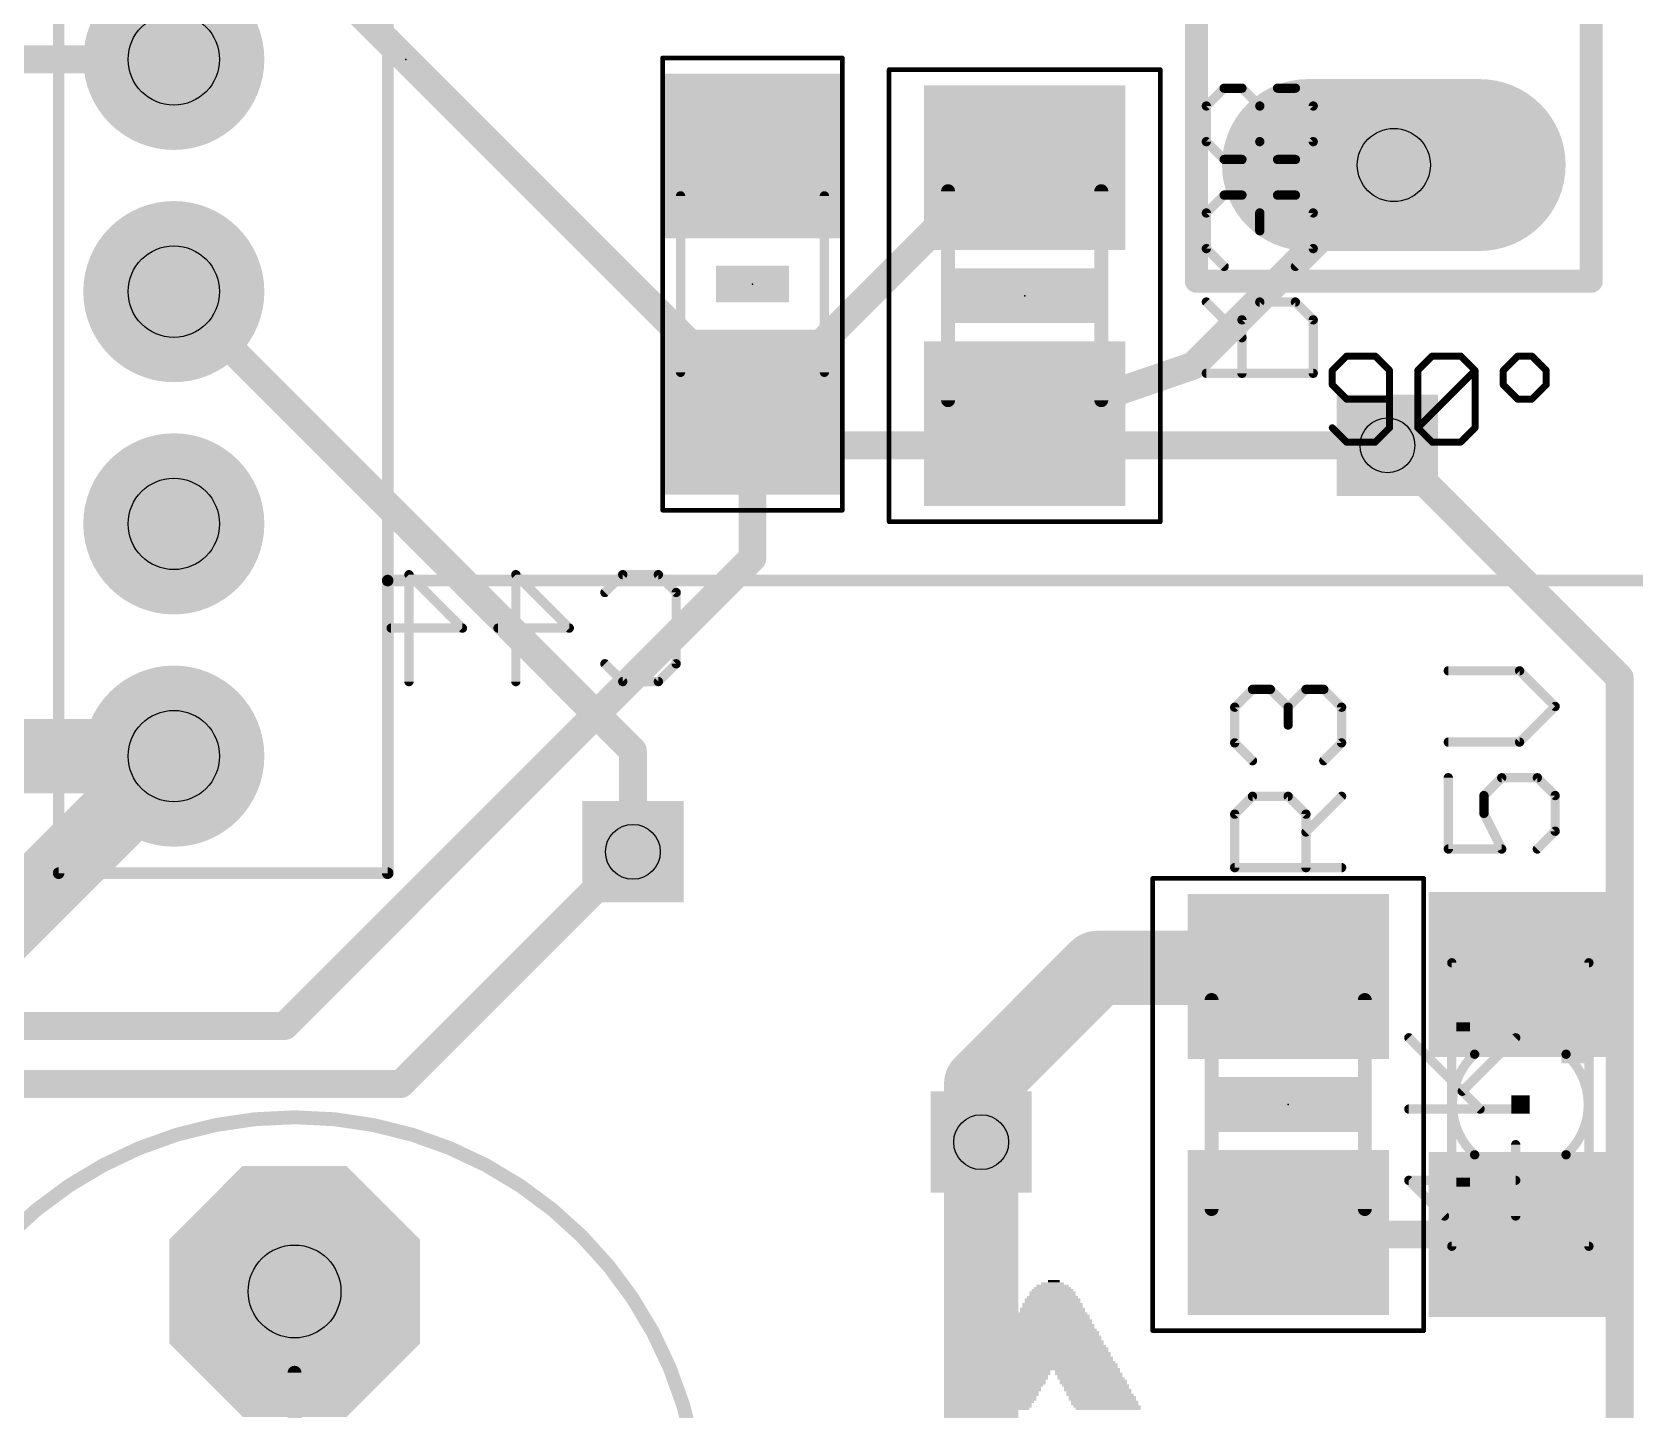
# Model space of a CAD drawing. Extents: x 4 to 288, y -28 to 191.
# Drawn here: x 216.95 to 234.48, y 84.7 to 99.77 of the extents above; entities that cross this region are included whole.
import ezdxf

# ---------------------------------------------------------------- set-up
doc = ezdxf.new("R2010")
doc.units = 0
doc.header["$MEASUREMENT"] = 0
doc.layers.get('0').update_dxf_attribs({"linetype": 'CONTINUOUS'})
for name, color, linetype in [('1', 22, 'CONTINUOUS'), ('16', 175, 'CONTINUOUS'), ('17', 82, 'CONTINUOUS'), ('18', 82, 'CONTINUOUS'), ('20', 7, 'CONTINUOUS'), ('21', 2, 'CONTINUOUS'), ('23', 7, 'CONTINUOUS'), ('24', 7, 'CONTINUOUS'), ('25', 2, 'CONTINUOUS'), ('26', 3, 'CONTINUOUS'), ('27', 253, 'CONTINUOUS'), ('29', 253, 'CONTINUOUS'), ('30', 253, 'CONTINUOUS'), ('31', 253, 'CONTINUOUS'), ('32', 253, 'CONTINUOUS'), ('35', 253, 'CONTINUOUS'), ('36', 253, 'CONTINUOUS'), ('39', 22, 'CONTINUOUS'), ('40', 175, 'CONTINUOUS'), ('44', 253, 'CONTINUOUS'), ('51', 253, 'CONTINUOUS'), ('52', 253, 'CONTINUOUS')]:
    doc.layers.add(name, color=color, linetype=linetype)

# ---------------------------------------------------------------- blocks, each defined once
blk = doc.blocks.new('RECT')
blk.add_solid([(-0.5, -0.5), (0.5, -0.5), (-0.5, 0.5), (0.5, 0.5)])
blk = doc.blocks.new('LONGP100')
at = {"const_width": 1}
blk.add_lwpolyline([(-0.5, 0), (0.5, 0)], dxfattribs=at)
at = {"const_width": 0.5}
for points in [[(-0.5, 0.25, 1), (-0.5, -0.25)], [(0.5, -0.25, 1), (0.5, 0.25)]]:
    blk.add_lwpolyline(points, format="xyb", dxfattribs=at)
blk = doc.blocks.new('OCTAGONP')
at = {"const_width": 0.5}
blk.add_lwpolyline([(-0.25, -0.1036), (-0.25, 0.1036), (-0.1036, 0.25), (0.1036, 0.25), (0.25, 0.1036), (0.25, -0.1036), (0.1036, -0.25), (-0.1036, -0.25), (-0.25, -0.1036), (-0.25, 0.1036)], dxfattribs=at)
blk = doc.blocks.new('ROUNDP')
at = {"const_width": 0.5}
blk.add_lwpolyline([(0, -0.25, 1), (0, 0.25, 1), (0, -0.25)], format="xyb", dxfattribs=at)
blk = doc.blocks.new('SQUAREV')
blk.add_solid([(-0.5, -0.5), (0.5, -0.5), (-0.5, 0.5), (0.5, 0.5)])

msp = doc.modelspace()

# ---------------------------------------------------------------- linework, layer by layer
at = {"layer": '1'}
for points, const_width in [([(225.2586, 95.25), (218.4972, 102.0115)], 0.3048), ([(218.4972, 99.4715), (200.2485, 99.4715)], 0.3048), ([(223.52, 91.9086), (218.4972, 96.9315)], 0.3048), ([(231.775, 95.25), (225.2586, 95.25)], 0.3048), ([(213.4583, 86.8126), (218.4972, 91.8515)], 0.8128), ([(223.52, 90.805), (223.52, 91.9086)], 0.3048), ([(227.33, 88.265), (228.6, 89.535)], 0.8128), ([(228.6, 89.535), (230.5956, 89.535)], 0.8128), ([(230.5956, 89.535), (230.6892, 89.4415)], 0.8128), ([(227.33, 87.63), (227.33, 88.265)], 0.8128), ([(230.7112, 86.6195), (230.6892, 86.6415)], 0.3048), ([(233.2292, 86.6195), (230.7112, 86.6195)], 0.3048)]:
    msp.add_lwpolyline(points, dxfattribs=dict(at, const_width=const_width))
for points, const_width in [([(218.4972, 99.3953, 1), (218.4972, 99.5477)], 0.1524), ([(218.551, 96.9854, 1), (218.4433, 96.8776)], 0.1524), ([(225.2586, 95.3262, 1), (225.2586, 95.1738)], 0.1524), ([(231.775, 95.1738, 1), (231.775, 95.3262)], 0.1524), ([(225.2047, 95.1961, 1), (225.3125, 95.3039)], 0.1524), ([(218.6408, 91.7078, 1), (218.3535, 91.9952)], 0.4064), ([(223.5962, 91.9086, 1), (223.4438, 91.9086)], 0.1524), ([(223.4661, 91.8547, 1), (223.5739, 91.9625)], 0.1524), ([(223.4438, 90.805, 1), (223.5962, 90.805)], 0.1524), ([(228.6, 89.7382, 1), (228.6, 89.3318)], 0.4064), ([(228.7437, 89.3913, 1), (228.4563, 89.6787)], 0.4064), ([(230.7393, 89.6787, 1), (230.4519, 89.3913)], 0.4064), ([(230.5455, 89.2978, 1), (230.8328, 89.5852)], 0.4064), ([(230.5956, 89.3318, 1), (230.5956, 89.7382)], 0.4064), ([(227.5332, 88.265, 1), (227.1268, 88.265)], 0.4064), ([(227.1863, 88.4087, 1), (227.4737, 88.1213)], 0.4064), ([(227.1268, 87.63, 1), (227.5332, 87.63)], 0.4064), ([(230.743, 86.6954, 1), (230.6353, 86.5876)], 0.1524), ([(230.7112, 86.6957, 1), (230.7112, 86.5433)], 0.1524), ([(230.6573, 86.5656, 1), (230.765, 86.6734)], 0.1524), ([(233.2292, 86.5433, 1), (233.2292, 86.6957)], 0.1524)]:
    msp.add_lwpolyline(points, format="xyb", dxfattribs=dict(at, const_width=const_width))
at = {"layer": '16'}
for points, const_width in [([(227.5011, 98.287), (224.8281, 95.614)], 0.3048), ([(227.8063, 98.287), (227.5011, 98.287)], 0.3048), ([(229.6511, 96.122), (231.8449, 98.3158)], 0.3048), ([(227.8063, 95.487), (229.6511, 96.122)], 0.3048), ([(224.8281, 95.614), (224.8281, 94.0181)], 0.3048), ([(234.315, 92.71), (231.775, 95.25)], 0.3048), ([(224.8281, 94.0181), (219.71, 88.9)], 0.3048), ([(234.315, 66.04), (234.315, 92.71)], 0.3048), ([(218.4972, 91.8515), (216.1235, 91.8515)], 0.8128), ([(220.98, 88.265), (223.52, 90.805)], 0.3048), ([(219.71, 88.9), (203.708, 88.9)], 0.3048), ([(206.375, 88.265), (220.98, 88.265)], 0.3048), ([(227.33, 73.66), (227.33, 87.63)], 0.8128)]:
    msp.add_lwpolyline(points, dxfattribs=dict(at, const_width=const_width))
for points, const_width in [([(227.5011, 98.3632, 1), (227.5011, 98.2108)], 0.1524), ([(227.555, 98.2331, 1), (227.4472, 98.3409)], 0.1524), ([(227.8063, 98.2108, 1), (227.8063, 98.3632)], 0.1524), ([(231.8987, 98.2619, 1), (231.791, 98.3697)], 0.1524), ([(229.5972, 96.1759, 1), (229.705, 96.0681)], 0.1524), ([(229.6759, 96.05, 1), (229.6263, 96.1941)], 0.1524), ([(224.9043, 95.614, 1), (224.7519, 95.614)], 0.1524), ([(224.7742, 95.6679, 1), (224.882, 95.5601)], 0.1524), ([(227.7814, 95.5591, 1), (227.8311, 95.415)], 0.1524), ([(231.8289, 95.3039, 1), (231.7211, 95.1961)], 0.1524), ([(224.7519, 94.0181, 1), (224.9043, 94.0181)], 0.1524), ([(224.882, 93.9642, 1), (224.7742, 94.072)], 0.1524), ([(234.3912, 92.71, 1), (234.2388, 92.71)], 0.1524), ([(234.2611, 92.6561, 1), (234.3689, 92.7639)], 0.1524), ([(218.4972, 91.6483, 1), (218.4972, 92.0547)], 0.4064), ([(223.5739, 90.7511, 1), (223.4661, 90.8589)], 0.1524), ([(219.6561, 88.9539, 1), (219.7639, 88.8461)], 0.1524), ([(219.71, 88.8238, 1), (219.71, 88.9762)], 0.1524), ([(220.9261, 88.3189, 1), (221.0339, 88.2111)], 0.1524), ([(220.98, 88.1888, 1), (220.98, 88.3412)], 0.1524), ([(227.5332, 87.63, 1), (227.1268, 87.63)], 0.4064)]:
    msp.add_lwpolyline(points, format="xyb", dxfattribs=dict(at, const_width=const_width))
at = {"layer": '20', "const_width": 0.0254}
msp.add_lwpolyline([(71.1264, 186.0347, 2.9429), (202.1142, 186.0347)], format="xyb", dxfattribs=at)
at = {"layer": '21'}
for points, const_width in [([(217.2372, 90.5715), (217.2372, 112.1715)], 0.127), ([(220.8372, 108.9715), (220.8372, 93.7715)], 0.127), ([(229.6859, 97.0458), (229.6859, 104.6658)], 0.254), ([(234.0038, 97.0458), (234.0038, 104.6658)], 0.254), ([(234.0038, 97.0458), (229.6859, 97.0458)], 0.254), ([(220.8372, 93.7715), (220.8372, 90.5715)], 0.127), ([(234.8372, 93.7715), (220.8372, 93.7715)], 0.127), ([(220.8372, 90.5715), (217.2372, 90.5715)], 0.127)]:
    msp.add_lwpolyline(points, dxfattribs=dict(at, const_width=const_width))
for points, const_width in [([(229.6859, 97.1093, 1), (229.6859, 96.9823)], 0.127), ([(234.0038, 96.9823, 1), (234.0038, 97.1093)], 0.127), ([(229.6224, 97.0458, 1), (229.7494, 97.0458)], 0.127), ([(233.9403, 97.0458, 1), (234.0674, 97.0458)], 0.127), ([(220.8689, 93.7715, 1), (220.8054, 93.7715)], 0.0635), ([(220.8372, 93.8032, 1), (220.8372, 93.7397)], 0.0635), ([(220.8054, 93.7715, 1), (220.8689, 93.7715)], 0.0635), ([(217.2054, 90.5715, 1), (217.2689, 90.5715)], 0.0635), ([(217.2372, 90.6032, 1), (217.2372, 90.5397)], 0.0635), ([(220.8054, 90.5715, 1), (220.8689, 90.5715)], 0.0635), ([(220.8372, 90.5397, 1), (220.8372, 90.6032)], 0.0635), ([(232.7292, 88.5915, 0.4424), (232.7292, 87.4915)], 0.1016), ([(232.7462, 88.5727, 1), (232.7121, 88.6103)], 0.0508), ([(233.7292, 87.4915, 0.4424), (233.7292, 88.5915)], 0.1016), ([(233.7462, 88.6103, 1), (233.7121, 88.5727)], 0.0508), ([(219.818, 79.0118, 1), (219.818, 87.9018, 1), (219.818, 79.0118)], 0.1524), ([(232.7121, 87.4727, 1), (232.7462, 87.5103)], 0.0508), ([(233.7121, 87.5103, 1), (233.7462, 87.4727)], 0.0508)]:
    msp.add_lwpolyline(points, format="xyb", dxfattribs=dict(at, const_width=const_width))
at = {"layer": '23'}
for p in [(221.0371, 99.4715), (230.6892, 88.0415), (233.2292, 88.0415)]:
    msp.add_point(p, dxfattribs=at)
at = {"layer": '24'}
for p in [(224.8281, 97.014), (227.8063, 96.887)]:
    msp.add_point(p, dxfattribs=at)
at = {"layer": '25'}
for points, const_width in [([(231.3279, 96.2258), (231.1712, 96.069)], 0.0762), ([(231.1712, 96.069), (231.1712, 95.9123)], 0.0762), ([(231.6415, 96.2258), (231.3279, 96.2258)], 0.0762), ([(231.7982, 96.069), (231.6415, 96.2258)], 0.0762), ([(231.7982, 95.442), (231.7982, 96.069)], 0.0762), ([(232.1067, 96.069), (232.2634, 96.2258)], 0.0762), ([(232.1067, 95.442), (232.1067, 96.069)], 0.0762), ([(232.1067, 95.442), (232.7338, 96.069)], 0.0762), ([(232.2634, 96.2258), (232.577, 96.2258)], 0.0762), ([(232.577, 96.2258), (232.7338, 96.069)], 0.0762), ([(232.7338, 96.069), (232.7338, 95.442)], 0.0762), ([(233.0422, 96.069), (233.199, 96.2258)], 0.0762), ([(233.0422, 95.9123), (233.0422, 96.069)], 0.0762), ([(233.199, 96.2258), (233.3557, 96.2258)], 0.0762), ([(233.3557, 96.2258), (233.5125, 96.069)], 0.0762), ([(233.5125, 96.069), (233.5125, 95.9123)], 0.0762), ([(231.1712, 95.9123), (231.3279, 95.7555)], 0.0762), ([(233.199, 95.7555), (233.0422, 95.9123)], 0.0762), ([(233.5125, 95.9123), (233.3557, 95.7555)], 0.0762), ([(231.3279, 95.7555), (231.7982, 95.7555)], 0.0762), ([(233.3557, 95.7555), (233.199, 95.7555)], 0.0762), ([(231.1712, 95.442), (231.3279, 95.2852)], 0.0762), ([(231.6415, 95.2852), (231.7982, 95.442)], 0.0762), ([(232.2634, 95.2852), (232.1067, 95.442)], 0.0762), ([(232.7338, 95.442), (232.577, 95.2852)], 0.0762), ([(231.3279, 95.2852), (231.6415, 95.2852)], 0.0762), ([(232.577, 95.2852), (232.2634, 95.2852)], 0.0762), ([(233.2204, 92.7845), (232.4408, 92.7845)], 0.1016), ([(233.6102, 92.3947), (233.2204, 92.7845)], 0.1016), ([(230.104, 92.3864), (230.2989, 92.5813)], 0.1016), ([(230.2989, 92.5813), (230.4938, 92.5813)], 0.1016), ([(230.4938, 92.5813), (230.6887, 92.3864)], 0.1016), ([(230.6887, 92.3864), (230.8836, 92.5813)], 0.1016), ([(230.8836, 92.5813), (231.0785, 92.5813)], 0.1016), ([(231.0785, 92.5813), (231.2734, 92.3864)], 0.1016), ([(230.104, 91.9966), (230.104, 92.3864)], 0.1016), ([(230.6887, 92.3864), (230.6887, 92.1915)], 0.1016), ([(231.2734, 92.3864), (231.2734, 91.9966)], 0.1016), ([(233.2204, 92.0049), (233.6102, 92.3947)], 0.1016), ([(230.2989, 91.8017), (230.104, 91.9966)], 0.1016), ([(231.2734, 91.9966), (231.0785, 91.8017)], 0.1016), ([(232.4408, 92.0049), (233.2204, 92.0049)], 0.1016), ([(232.4408, 91.6151), (232.4408, 90.8355)], 0.1016), ([(232.8306, 91.4202), (233.0255, 91.6151)], 0.1016), ([(233.0255, 91.6151), (233.4153, 91.6151)], 0.1016), ([(233.4153, 91.6151), (233.6102, 91.4202)], 0.1016), ([(230.104, 91.217), (230.2989, 91.4119)], 0.1016), ([(230.2989, 91.4119), (230.6887, 91.4119)], 0.1016), ([(230.6887, 91.4119), (230.8836, 91.217)], 0.1016), ([(230.8836, 91.0221), (231.2734, 91.4119)], 0.1016), ([(232.8306, 91.2253), (232.8306, 91.4202)], 0.1016), ([(233.6102, 91.4202), (233.6102, 91.0304)], 0.1016), ([(230.104, 90.6323), (230.104, 91.217)], 0.1016), ([(230.8836, 91.217), (230.8836, 90.6323)], 0.1016), ([(233.0255, 90.8355), (232.8306, 91.2253)], 0.1016), ([(233.6102, 91.0304), (233.4153, 90.8355)], 0.1016), ([(232.4408, 90.8355), (233.0255, 90.8355)], 0.1016), ([(231.2734, 90.6323), (230.104, 90.6323)], 0.1016)]:
    msp.add_lwpolyline(points, dxfattribs=dict(at, const_width=const_width))
for points, const_width in [([(231.1902, 96.069, 1), (231.1521, 96.069)], 0.0381), ([(231.1577, 96.0825, 1), (231.1846, 96.0556)], 0.0381), ([(231.3279, 96.2448, 1), (231.3279, 96.2068)], 0.0381), ([(231.3414, 96.2123, 1), (231.3145, 96.2393)], 0.0381), ([(231.6549, 96.2393, 1), (231.628, 96.2123)], 0.0381), ([(231.6415, 96.2068, 1), (231.6415, 96.2448)], 0.0381), ([(231.8173, 96.069, 1), (231.7792, 96.069)], 0.0381), ([(231.7848, 96.0556, 1), (231.8117, 96.0825)], 0.0381), ([(232.1257, 96.069, 1), (232.0876, 96.069)], 0.0381), ([(232.0932, 96.0825, 1), (232.1202, 96.0556)], 0.0381), ([(232.2634, 96.2448, 1), (232.2634, 96.2068)], 0.0381), ([(232.2769, 96.2123, 1), (232.25, 96.2393)], 0.0381), ([(232.5905, 96.2393, 1), (232.5635, 96.2123)], 0.0381), ([(232.577, 96.2068, 1), (232.577, 96.2448)], 0.0381), ([(232.7528, 96.069, 1), (232.7147, 96.069)], 0.0381), ([(232.7472, 96.0556, 1), (232.7203, 96.0825)], 0.0381), ([(232.7203, 96.0556, 1), (232.7472, 96.0825)], 0.0381), ([(233.0287, 96.0825, 1), (233.0557, 96.0556)], 0.0381), ([(233.0613, 96.069, 1), (233.0232, 96.069)], 0.0381), ([(233.199, 96.2448, 1), (233.199, 96.2068)], 0.0381), ([(233.2124, 96.2123, 1), (233.1855, 96.2393)], 0.0381), ([(233.3692, 96.2393, 1), (233.3423, 96.2123)], 0.0381), ([(233.3557, 96.2068, 1), (233.3557, 96.2448)], 0.0381), ([(233.5316, 96.069, 1), (233.4935, 96.069)], 0.0381), ([(233.499, 96.0556, 1), (233.526, 96.0825)], 0.0381), ([(231.1846, 95.9257, 1), (231.1577, 95.8988)], 0.0381), ([(231.1521, 95.9123, 1), (231.1902, 95.9123)], 0.0381), ([(233.0557, 95.9257, 1), (233.0287, 95.8988)], 0.0381), ([(233.0232, 95.9123, 1), (233.0613, 95.9123)], 0.0381), ([(233.4935, 95.9123, 1), (233.5316, 95.9123)], 0.0381), ([(233.526, 95.8988, 1), (233.499, 95.9257)], 0.0381), ([(231.3279, 95.7745, 1), (231.3279, 95.7364)], 0.0381), ([(231.3145, 95.742, 1), (231.3414, 95.769)], 0.0381), ([(231.7982, 95.7364, 1), (231.7982, 95.7745)], 0.0381), ([(233.199, 95.7745, 1), (233.199, 95.7364)], 0.0381), ([(233.1855, 95.742, 1), (233.2124, 95.769)], 0.0381), ([(233.3423, 95.769, 1), (233.3692, 95.742)], 0.0381), ([(233.3557, 95.7364, 1), (233.3557, 95.7745)], 0.0381), ([(231.1846, 95.4554, 1), (231.1577, 95.4285)], 0.0381), ([(231.7792, 95.442, 1), (231.8173, 95.442)], 0.0381), ([(231.8117, 95.4285, 1), (231.7848, 95.4554)], 0.0381), ([(232.1202, 95.4554, 1), (232.0932, 95.4285)], 0.0381), ([(232.0932, 95.4554, 1), (232.1202, 95.4285)], 0.0381), ([(232.0876, 95.442, 1), (232.1257, 95.442)], 0.0381), ([(232.7147, 95.442, 1), (232.7528, 95.442)], 0.0381), ([(232.7472, 95.4285, 1), (232.7203, 95.4554)], 0.0381), ([(231.3279, 95.3042, 1), (231.3279, 95.2661)], 0.0381), ([(231.3145, 95.2717, 1), (231.3414, 95.2987)], 0.0381), ([(231.628, 95.2987, 1), (231.6549, 95.2717)], 0.0381), ([(231.6415, 95.2661, 1), (231.6415, 95.3042)], 0.0381), ([(232.2634, 95.3042, 1), (232.2634, 95.2661)], 0.0381), ([(232.25, 95.2717, 1), (232.2769, 95.2987)], 0.0381), ([(232.5635, 95.2987, 1), (232.5905, 95.2717)], 0.0381), ([(232.577, 95.2661, 1), (232.577, 95.3042)], 0.0381), ([(232.4408, 92.8099, 1), (232.4408, 92.7591)], 0.0508), ([(233.2383, 92.8024, 1), (233.2024, 92.7665)], 0.0508), ([(233.2204, 92.7591, 1), (233.2204, 92.8099)], 0.0508), ([(230.2989, 92.6067, 1), (230.2989, 92.5559)], 0.0508), ([(230.3168, 92.5633, 1), (230.2809, 92.5992)], 0.0508), ([(230.5117, 92.5992, 1), (230.4758, 92.5633)], 0.0508), ([(230.4938, 92.5559, 1), (230.4938, 92.6067)], 0.0508), ([(230.8836, 92.6067, 1), (230.8836, 92.5559)], 0.0508), ([(230.9015, 92.5633, 1), (230.8656, 92.5992)], 0.0508), ([(231.0964, 92.5992, 1), (231.0605, 92.5633)], 0.0508), ([(231.0785, 92.5559, 1), (231.0785, 92.6067)], 0.0508), ([(230.1294, 92.3864, 1), (230.0786, 92.3864)], 0.0508), ([(230.086, 92.4043, 1), (230.1219, 92.3684)], 0.0508), ([(230.7141, 92.3864, 1), (230.6633, 92.3864)], 0.0508), ([(230.6707, 92.4043, 1), (230.7066, 92.3684)], 0.0508), ([(230.6707, 92.3684, 1), (230.7066, 92.4043)], 0.0508), ([(231.2988, 92.3864, 1), (231.248, 92.3864)], 0.0508), ([(231.2554, 92.3684, 1), (231.2913, 92.4043)], 0.0508), ([(233.6281, 92.3767, 1), (233.5922, 92.4126)], 0.0508), ([(233.5922, 92.3767, 1), (233.6281, 92.4126)], 0.0508), ([(230.6633, 92.1915, 1), (230.7141, 92.1915)], 0.0508), ([(230.1219, 92.0145, 1), (230.086, 91.9786)], 0.0508), ([(230.0786, 91.9966, 1), (230.1294, 91.9966)], 0.0508), ([(231.248, 91.9966, 1), (231.2988, 91.9966)], 0.0508), ([(231.2913, 91.9786, 1), (231.2554, 92.0145)], 0.0508), ([(232.4408, 92.0303, 1), (232.4408, 91.9795)], 0.0508), ([(233.2024, 92.0228, 1), (233.2383, 91.9869)], 0.0508), ([(233.2204, 91.9795, 1), (233.2204, 92.0303)], 0.0508), ([(230.2809, 91.7837, 1), (230.3168, 91.8196)], 0.0508), ([(231.0605, 91.8196, 1), (231.0964, 91.7837)], 0.0508), ([(232.4662, 91.6151, 1), (232.4154, 91.6151)], 0.0508), ([(233.0255, 91.6405, 1), (233.0255, 91.5897)], 0.0508), ([(233.0434, 91.5971, 1), (233.0075, 91.633)], 0.0508), ([(233.4332, 91.633, 1), (233.3973, 91.5971)], 0.0508), ([(233.4153, 91.5897, 1), (233.4153, 91.6405)], 0.0508), ([(230.2989, 91.4373, 1), (230.2989, 91.3865)], 0.0508), ([(230.3168, 91.3939, 1), (230.2809, 91.4298)], 0.0508), ([(230.7066, 91.4298, 1), (230.6707, 91.3939)], 0.0508), ([(230.6887, 91.3865, 1), (230.6887, 91.4373)], 0.0508), ([(231.2913, 91.3939, 1), (231.2554, 91.4298)], 0.0508), ([(232.856, 91.4202, 1), (232.8052, 91.4202)], 0.0508), ([(232.8126, 91.4381, 1), (232.8485, 91.4022)], 0.0508), ([(233.6355, 91.4202, 1), (233.5848, 91.4202)], 0.0508), ([(233.5922, 91.4022, 1), (233.6281, 91.4381)], 0.0508), ([(230.1294, 91.217, 1), (230.0786, 91.217)], 0.0508), ([(230.086, 91.2349, 1), (230.1219, 91.199)], 0.0508), ([(230.909, 91.217, 1), (230.8582, 91.217)], 0.0508), ([(230.8656, 91.199, 1), (230.9015, 91.2349)], 0.0508), ([(232.8533, 91.2366, 1), (232.8078, 91.2139)], 0.0508), ([(232.8052, 91.2253, 1), (232.856, 91.2253)], 0.0508), ([(230.8656, 91.04, 1), (230.9015, 91.0041)], 0.0508), ([(233.5848, 91.0304, 1), (233.6355, 91.0304)], 0.0508), ([(233.6281, 91.0124, 1), (233.5922, 91.0483)], 0.0508), ([(232.4408, 90.8609, 1), (232.4408, 90.8101)], 0.0508), ([(232.4154, 90.8355, 1), (232.4662, 90.8355)], 0.0508), ([(233.0027, 90.8241, 1), (233.0482, 90.8468)], 0.0508), ([(233.0255, 90.8101, 1), (233.0255, 90.8609)], 0.0508), ([(233.3973, 90.8534, 1), (233.4332, 90.8175)], 0.0508), ([(230.104, 90.6577, 1), (230.104, 90.6069)], 0.0508), ([(231.2734, 90.6069, 1), (231.2734, 90.6577)], 0.0508), ([(230.0786, 90.6323, 1), (230.1294, 90.6323)], 0.0508), ([(230.8582, 90.6323, 1), (230.909, 90.6323)], 0.0508)]:
    msp.add_lwpolyline(points, format="xyb", dxfattribs=dict(at, const_width=const_width))
at = {"layer": '26', "const_width": 0.1016}
for points in [[(229.9885, 99.1562), (229.7936, 98.9613)], [(230.1834, 99.1562), (229.9885, 99.1562)], [(230.3783, 98.9613), (230.1834, 99.1562)], [(230.5732, 99.1562), (230.3783, 98.9613)], [(230.7681, 99.1562), (230.5732, 99.1562)], [(230.963, 98.9613), (230.7681, 99.1562)], [(229.7936, 98.9613), (229.7936, 98.5715)], [(230.3783, 98.5715), (230.3783, 98.9613)], [(230.963, 98.5715), (230.963, 98.9613)], [(229.7936, 98.5715), (229.9885, 98.3766)], [(230.1834, 98.3766), (230.3783, 98.5715)], [(230.3783, 98.5715), (230.5732, 98.3766)], [(230.7681, 98.3766), (230.963, 98.5715)], [(229.9885, 98.3766), (230.1834, 98.3766)], [(230.5732, 98.3766), (230.7681, 98.3766)], [(229.9885, 97.9869), (229.7936, 97.7919)], [(230.1834, 97.9869), (229.9885, 97.9869)], [(230.3783, 97.7919), (230.1834, 97.9869)], [(230.5732, 97.9869), (230.3783, 97.7919)], [(230.7681, 97.9869), (230.5732, 97.9869)], [(230.963, 97.7919), (230.7681, 97.9869)], [(229.7936, 97.7919), (229.7936, 97.4022)], [(230.3783, 97.7919), (230.3783, 97.5971)], [(230.963, 97.4022), (230.963, 97.7919)], [(229.7936, 97.4022), (229.9885, 97.2073)], [(230.7681, 97.2073), (230.963, 97.4022)], [(230.1834, 96.4277), (229.7936, 96.8175)], [(230.3783, 96.8175), (230.1834, 96.6226)], [(230.7681, 96.8175), (230.3783, 96.8175)], [(230.963, 96.6226), (230.7681, 96.8175)], [(230.1834, 96.6226), (230.1834, 96.0379)], [(230.963, 96.0379), (230.963, 96.6226)], [(229.7936, 96.0379), (230.963, 96.0379)], [(221.0699, 92.6667), (221.0699, 93.8361)], [(221.0699, 93.8361), (221.6546, 93.2514)], [(222.2393, 92.6667), (222.2393, 93.8361)], [(222.2393, 93.8361), (222.824, 93.2514)], [(223.2138, 93.6412), (223.4087, 93.8361)], [(223.4087, 93.8361), (223.7985, 93.8361)], [(223.7985, 93.8361), (223.9934, 93.6412)], [(223.9934, 93.6412), (223.9934, 92.8616)], [(221.6546, 93.2514), (220.875, 93.2514)], [(222.824, 93.2514), (222.0444, 93.2514)], [(223.4087, 92.6667), (223.2138, 92.8616)], [(223.9934, 92.8616), (223.7985, 92.6667)], [(223.7985, 92.6667), (223.4087, 92.6667)]]:
    msp.add_lwpolyline(points, dxfattribs=at)
at = {"layer": '26', "const_width": 0.0508}
for points in [[(229.9885, 99.1816, 1), (229.9885, 99.1308)], [(230.0065, 99.1383, 1), (229.9706, 99.1742)], [(230.2014, 99.1742, 1), (230.1655, 99.1383)], [(230.1834, 99.1308, 1), (230.1834, 99.1816)], [(230.5732, 99.1816, 1), (230.5732, 99.1308)], [(230.5912, 99.1383, 1), (230.5553, 99.1742)], [(230.7861, 99.1742, 1), (230.7502, 99.1383)], [(230.7681, 99.1308, 1), (230.7681, 99.1816)], [(229.819, 98.9613, 1), (229.7682, 98.9613)], [(229.7757, 98.9793, 1), (229.8116, 98.9434)], [(230.4037, 98.9613, 1), (230.3529, 98.9613)], [(230.3604, 98.9793, 1), (230.3963, 98.9434)], [(230.3604, 98.9434, 1), (230.3963, 98.9793)], [(230.9884, 98.9613, 1), (230.9376, 98.9613)], [(230.9451, 98.9434, 1), (230.981, 98.9793)], [(229.7682, 98.5715, 1), (229.819, 98.5715)], [(229.8116, 98.5895, 1), (229.7757, 98.5536)], [(230.3529, 98.5715, 1), (230.4037, 98.5715)], [(230.3963, 98.5895, 1), (230.3604, 98.5536)], [(230.3963, 98.5536, 1), (230.3604, 98.5895)], [(230.9376, 98.5715, 1), (230.9884, 98.5715)], [(230.981, 98.5536, 1), (230.9451, 98.5895)], [(229.9885, 98.4021, 1), (229.9885, 98.3512)], [(229.9706, 98.3587, 1), (230.0065, 98.3946)], [(230.1655, 98.3946, 1), (230.2014, 98.3587)], [(230.1834, 98.3512, 1), (230.1834, 98.4021)], [(230.5732, 98.4021, 1), (230.5732, 98.3512)], [(230.5553, 98.3587, 1), (230.5912, 98.3946)], [(230.7502, 98.3946, 1), (230.7861, 98.3587)], [(230.7681, 98.3512, 1), (230.7681, 98.4021)], [(229.9885, 98.0123, 1), (229.9885, 97.9614)], [(230.0065, 97.9689, 1), (229.9706, 98.0048)], [(230.2014, 98.0048, 1), (230.1655, 97.9689)], [(230.1834, 97.9614, 1), (230.1834, 98.0123)], [(230.5732, 98.0123, 1), (230.5732, 97.9614)], [(230.5912, 97.9689, 1), (230.5553, 98.0048)], [(230.7861, 98.0048, 1), (230.7502, 97.9689)], [(230.7681, 97.9614, 1), (230.7681, 98.0123)], [(229.819, 97.7919, 1), (229.7682, 97.7919)], [(229.7757, 97.8099, 1), (229.8116, 97.774)], [(230.4037, 97.7919, 1), (230.3529, 97.7919)], [(230.3604, 97.8099, 1), (230.3963, 97.774)], [(230.3604, 97.774, 1), (230.3963, 97.8099)], [(230.9884, 97.7919, 1), (230.9376, 97.7919)], [(230.9451, 97.774, 1), (230.981, 97.8099)], [(230.3529, 97.5971, 1), (230.4037, 97.5971)], [(229.7682, 97.4022, 1), (229.819, 97.4022)], [(229.8116, 97.4201, 1), (229.7757, 97.3842)], [(230.9376, 97.4022, 1), (230.9884, 97.4022)], [(230.981, 97.3842, 1), (230.9451, 97.4201)], [(229.9706, 97.1893, 1), (230.0065, 97.2252)], [(230.7502, 97.2252, 1), (230.7861, 97.1893)], [(229.8116, 96.8354, 1), (229.7757, 96.7995)], [(230.3783, 96.8429, 1), (230.3783, 96.7921)], [(230.3963, 96.7995, 1), (230.3604, 96.8354)], [(230.7861, 96.8354, 1), (230.7502, 96.7995)], [(230.7681, 96.7921, 1), (230.7681, 96.8429)], [(230.2088, 96.6226, 1), (230.158, 96.6226)], [(230.1655, 96.6405, 1), (230.2014, 96.6046)], [(230.9884, 96.6226, 1), (230.9376, 96.6226)], [(230.9451, 96.6046, 1), (230.981, 96.6405)], [(230.1655, 96.4097, 1), (230.2014, 96.4456)], [(229.7936, 96.0633, 1), (229.7936, 96.0125)], [(230.158, 96.0379, 1), (230.2088, 96.0379)], [(230.9376, 96.0379, 1), (230.9884, 96.0379)], [(230.963, 96.0125, 1), (230.963, 96.0633)], [(221.0879, 93.8541, 1), (221.0519, 93.8182)], [(221.0953, 93.8361, 1), (221.0445, 93.8361)], [(222.2573, 93.8541, 1), (222.2213, 93.8182)], [(222.2647, 93.8361, 1), (222.2139, 93.8361)], [(223.4087, 93.8615, 1), (223.4087, 93.8107)], [(223.4267, 93.8182, 1), (223.3907, 93.8541)], [(223.8165, 93.8541, 1), (223.7805, 93.8182)], [(223.7985, 93.8107, 1), (223.7985, 93.8615)], [(223.1958, 93.6592, 1), (223.2318, 93.6233)], [(224.0188, 93.6412, 1), (223.968, 93.6412)], [(223.9754, 93.6233, 1), (224.0114, 93.6592)], [(220.875, 93.2768, 1), (220.875, 93.226)], [(221.6366, 93.2335, 1), (221.6726, 93.2694)], [(221.6546, 93.226, 1), (221.6546, 93.2768)], [(222.0444, 93.2768, 1), (222.0444, 93.226)], [(222.806, 93.2335, 1), (222.842, 93.2694)], [(222.824, 93.226, 1), (222.824, 93.2768)], [(223.2318, 92.8796, 1), (223.1958, 92.8437)], [(223.968, 92.8616, 1), (224.0188, 92.8616)], [(224.0114, 92.8437, 1), (223.9754, 92.8796)], [(221.0445, 92.6667, 1), (221.0953, 92.6667)], [(222.2139, 92.6667, 1), (222.2647, 92.6667)], [(223.4087, 92.6921, 1), (223.4087, 92.6413)], [(223.3907, 92.6488, 1), (223.4267, 92.6847)], [(223.7805, 92.6847, 1), (223.8165, 92.6488)], [(223.7985, 92.6413, 1), (223.7985, 92.6921)]]:
    msp.add_lwpolyline(points, format="xyb", dxfattribs=at)
at = {"layer": '27', "const_width": 0.1016}
for points in [[(232.7886, 87.9917), (232.009, 88.7713)], [(232.5937, 88.1866), (233.1784, 88.7713)], [(232.009, 87.9917), (233.1784, 87.9917)], [(233.1784, 86.8223), (233.1784, 87.6019)], [(232.3988, 86.8223), (232.009, 87.2121)], [(232.009, 87.2121), (233.1784, 87.2121)]]:
    msp.add_lwpolyline(points, dxfattribs=at)
at = {"layer": '27', "const_width": 0.0508}
for points in [[(232.0269, 88.7892, 1), (231.991, 88.7533)], [(233.1963, 88.7533, 1), (233.1604, 88.7892)], [(232.5757, 88.2045, 1), (232.6116, 88.1686)], [(232.009, 88.0171, 1), (232.009, 87.9663)], [(232.7706, 87.9737, 1), (232.8065, 88.0096)], [(233.1784, 87.9663, 1), (233.1784, 88.0171)], [(233.2038, 87.6019, 1), (233.153, 87.6019)], [(232.009, 87.2375, 1), (232.009, 87.1867)], [(232.0269, 87.23, 1), (231.991, 87.1941)], [(233.1784, 87.1867, 1), (233.1784, 87.2375)], [(232.3808, 86.8043, 1), (232.4167, 86.8402)], [(233.153, 86.8223, 1), (233.2038, 86.8223)]]:
    msp.add_lwpolyline(points, format="xyb", dxfattribs=at)
at = {"layer": '39', "const_width": 0.0508}
for points in [[(229.2062, 85.5685), (229.2062, 90.5145)], [(229.2062, 90.5145), (232.1722, 90.5145)], [(232.1722, 90.5145), (232.1722, 85.5685)], [(232.1722, 85.5685), (229.2062, 85.5685)]]:
    msp.add_lwpolyline(points, dxfattribs=at)
at = {"layer": '39', "const_width": 0.0254}
for points in [[(229.2189, 90.5145, 1), (229.1935, 90.5145)], [(229.2062, 90.5272, 1), (229.2062, 90.5018)], [(232.1849, 90.5145, 1), (232.1595, 90.5145)], [(232.1722, 90.5018, 1), (232.1722, 90.5272)], [(229.2062, 85.5812, 1), (229.2062, 85.5558)], [(229.1935, 85.5685, 1), (229.2189, 85.5685)], [(232.1595, 85.5685, 1), (232.1849, 85.5685)], [(232.1722, 85.5558, 1), (232.1722, 85.5812)]]:
    msp.add_lwpolyline(points, format="xyb", dxfattribs=at)
at = {"layer": '40', "const_width": 0.0508}
for points in [[(223.8451, 99.487), (223.8451, 94.541)], [(225.8111, 99.487), (223.8451, 99.487)], [(225.8111, 94.541), (225.8111, 99.487)], [(226.3233, 99.36), (226.3233, 94.414)], [(229.2893, 99.36), (226.3233, 99.36)], [(229.2893, 94.414), (229.2893, 99.36)], [(223.8451, 94.541), (225.8111, 94.541)], [(226.3233, 94.414), (229.2893, 94.414)]]:
    msp.add_lwpolyline(points, dxfattribs=at)
at = {"layer": '40', "const_width": 0.0254}
for points in [[(223.8578, 99.487, 1), (223.8324, 99.487)], [(223.8451, 99.4997, 1), (223.8451, 99.4743)], [(225.8238, 99.487, 1), (225.7984, 99.487)], [(225.8111, 99.4743, 1), (225.8111, 99.4997)], [(226.3359, 99.36, 1), (226.3106, 99.36)], [(226.3233, 99.3727, 1), (226.3233, 99.3473)], [(229.302, 99.36, 1), (229.2766, 99.36)], [(229.2893, 99.3473, 1), (229.2893, 99.3727)], [(223.8451, 94.5537, 1), (223.8451, 94.5283)], [(223.8324, 94.541, 1), (223.8578, 94.541)], [(225.7984, 94.541, 1), (225.8238, 94.541)], [(225.8111, 94.5283, 1), (225.8111, 94.5537)], [(226.3233, 94.4267, 1), (226.3233, 94.4013)], [(226.3106, 94.414, 1), (226.3359, 94.414)], [(229.2766, 94.414, 1), (229.302, 94.414)], [(229.2893, 94.4013, 1), (229.2893, 94.4267)]]:
    msp.add_lwpolyline(points, format="xyb", dxfattribs=at)
at = {"layer": '44'}
for centre, radius in [((218.4972, 99.4715), 0.5), ((231.8449, 98.3158), 0.4), ((218.4972, 96.9315), 0.5), ((231.775, 95.25), 0.3), ((218.4972, 94.3915), 0.5), ((218.4972, 91.8515), 0.5), ((223.52, 90.805), 0.3), ((227.33, 87.63), 0.3), ((219.818, 85.9968), 0.508)]:
    msp.add_circle(centre, radius, dxfattribs=at)
at = {"layer": '51'}
for points, const_width in [([(232.4792, 86.4915), (232.4792, 89.5915)], 0.1016), ([(232.4792, 89.5915), (233.9792, 89.5915)], 0.1016), ([(233.9792, 89.5915), (233.9792, 86.4915)], 0.1016), ([(229.851, 89.1845), (229.851, 86.8985)], 0.1524), ([(231.5274, 89.1845), (231.5274, 86.8985)], 0.1524), ([(233.9792, 86.4915), (232.4792, 86.4915)], 0.1016), ([(219.818, 84.5998), (219.818, 85.1078)], 0.1524)]:
    msp.add_lwpolyline(points, dxfattribs=dict(at, const_width=const_width))
for points, const_width in [([(232.4792, 89.6169, 1), (232.4792, 89.5661)], 0.0508), ([(232.5045, 89.5915, 1), (232.4538, 89.5915)], 0.0508), ([(234.0045, 89.5915, 1), (233.9538, 89.5915)], 0.0508), ([(233.9792, 89.5661, 1), (233.9792, 89.6169)], 0.0508), ([(229.889, 89.1845, 1), (229.8129, 89.1845)], 0.0762), ([(231.5654, 89.1845, 1), (231.4893, 89.1845)], 0.0762), ([(233.7292, 88.5915, 0.3866), (232.7292, 88.5915)], 0.1016), ([(232.7121, 88.6103, 1), (232.7462, 88.5727)], 0.0508), ([(233.7121, 88.5727, 1), (233.7462, 88.6103)], 0.0508), ([(232.7292, 87.4915, 0.3866), (233.7292, 87.4915)], 0.1016), ([(232.7462, 87.5103, 1), (232.7121, 87.4727)], 0.0508), ([(233.7462, 87.4727, 1), (233.7121, 87.5103)], 0.0508), ([(229.8129, 86.8985, 1), (229.889, 86.8985)], 0.0762), ([(231.4893, 86.8985, 1), (231.5654, 86.8985)], 0.0762), ([(232.4792, 86.5169, 1), (232.4792, 86.4661)], 0.0508), ([(232.4538, 86.4915, 1), (232.5045, 86.4915)], 0.0508), ([(233.9538, 86.4915, 1), (234.0045, 86.4915)], 0.0508), ([(233.9792, 86.4661, 1), (233.9792, 86.5169)], 0.0508), ([(219.8561, 85.1078, 1), (219.7799, 85.1078)], 0.0762)]:
    msp.add_lwpolyline(points, format="xyb", dxfattribs=dict(at, const_width=const_width))
at = {"layer": '52'}
for points, const_width in [([(224.0411, 97.979), (224.0411, 96.049)], 0.1016), ([(225.6151, 97.979), (225.6151, 96.049)], 0.1016), ([(226.9681, 98.03), (226.9681, 95.744)], 0.1524), ([(228.6445, 98.03), (228.6445, 95.744)], 0.1524)]:
    msp.add_lwpolyline(points, dxfattribs=dict(at, const_width=const_width))
for points, const_width in [([(224.0665, 97.979, 1), (224.0157, 97.979)], 0.0508), ([(225.6405, 97.979, 1), (225.5897, 97.979)], 0.0508), ([(227.0061, 98.03, 1), (226.93, 98.03)], 0.0762), ([(228.6825, 98.03, 1), (228.6064, 98.03)], 0.0762), ([(224.0157, 96.049, 1), (224.0665, 96.049)], 0.0508), ([(225.5897, 96.049, 1), (225.6405, 96.049)], 0.0508), ([(226.93, 95.744, 1), (227.0061, 95.744)], 0.0762), ([(228.6064, 95.744, 1), (228.6825, 95.744)], 0.0762)]:
    msp.add_lwpolyline(points, format="xyb", dxfattribs=dict(at, const_width=const_width))

# ---------------------------------------------------------------- block references
at = {"layer": '1', "xscale": 1.6, "rotation": 90}
for p, yscale in [((230.6892, 89.4415), 2), ((233.2292, 89.4635), 1.803), ((230.6892, 86.6415), 2), ((233.2292, 86.6195), 1.803)]:
    msp.add_blockref('RECT', p, dxfattribs=dict(at, yscale=yscale))
at = {"layer": '16', "xscale": 1.6}
for p, yscale, rotation in [((224.8281, 98.414), 1.8, 270), ((227.8063, 98.287), 2, 90), ((224.8281, 95.614), 1.8, 270), ((227.8063, 95.487), 2, 90)]:
    msp.add_blockref('RECT', p, dxfattribs=dict(at, yscale=yscale, rotation=rotation))
at = {"layer": '17'}
for name, p, xscale, yscale, rotation in [('ROUNDP', (218.4972, 99.4715), 1.778, 1.778, 270), ('ROUNDP', (218.4972, 99.4715), 1.778, 1.778, 270), ('LONGP100', (231.8449, 98.3158), 1.6764, 1.6764, 180), ('LONGP100', (231.8449, 98.3158), 1.6764, 1.6764, 180), ('ROUNDP', (218.4972, 96.9315), 1.778, 1.778, 270), ('ROUNDP', (218.4972, 96.9315), 1.778, 1.778, 270), ('ROUNDP', (218.4972, 94.3915), 1.778, 1.778, 270), ('ROUNDP', (218.4972, 94.3915), 1.778, 1.778, 270), ('ROUNDP', (218.4972, 91.8515), 1.778, 1.778, 270), ('ROUNDP', (218.4972, 91.8515), 1.778, 1.778, 270), ('OCTAGONP', (219.818, 85.9968), 2.54, 2.54, 90), ('OCTAGONP', (219.818, 85.9968), 2.54, 2.54, 90)]:
    msp.add_blockref(name, p, dxfattribs=dict(at, xscale=xscale, yscale=yscale, rotation=rotation))
at = {"layer": '18', "xscale": 1.108, "yscale": 1.108}
for p in [(231.775, 95.25), (231.775, 95.25), (223.52, 90.805), (223.52, 90.805), (227.33, 87.63), (227.33, 87.63)]:
    msp.add_blockref('SQUAREV', p, dxfattribs=at)
at = {"layer": '21', "rotation": 90}
for p, xscale, yscale in [((233.8042, 88.5665), 0.15, 0.25), ((233.2292, 88.0415), 0.2, 0.2)]:
    msp.add_blockref('RECT', p, dxfattribs=dict(at, xscale=xscale, yscale=yscale))
at = {"layer": '21', "yscale": 0.0254}
for p, xscale in [((228.1238, 86.1111), 0.127), ((228.1111, 85.9333), 0.5588), ((228.1111, 85.9841), 0.508), ((228.1111, 85.9587), 0.508), ((228.1111, 86.0095), 0.4572), ((228.1111, 86.0349), 0.4064), ((228.1111, 86.0603), 0.3556), ((228.1111, 86.0857), 0.254), ((228.1111, 85.7555), 0.762), ((228.1111, 85.8063), 0.7112), ((228.1111, 85.7809), 0.7112), ((228.1111, 85.8571), 0.6604), ((228.1111, 85.8317), 0.6604), ((228.1111, 85.9079), 0.6096), ((228.1111, 85.8825), 0.6096), ((228.1111, 85.5777), 0.9652), ((228.1111, 85.6285), 0.9144), ((228.1111, 85.6031), 0.9144), ((228.1111, 85.6793), 0.8636), ((228.1111, 85.6539), 0.8636), ((228.1111, 85.7301), 0.8128), ((228.1111, 85.7047), 0.8128), ((228.1111, 85.3999), 1.1684), ((228.1111, 85.4507), 1.1176), ((228.1111, 85.4253), 1.1176), ((228.1111, 85.5015), 1.0668), ((228.1111, 85.4761), 1.0668), ((228.1111, 85.5523), 1.016), ((228.1111, 85.5269), 1.016), ((228.1111, 85.2221), 1.3716), ((228.1111, 85.2729), 1.3208), ((228.1111, 85.2475), 1.3208), ((228.1111, 85.3237), 1.27), ((228.1111, 85.2983), 1.27), ((228.1111, 85.3745), 1.2192), ((228.1111, 85.3491), 1.2192), ((227.692, 85.0443), 0.7366), ((227.7174, 85.0951), 0.7366), ((227.7047, 85.0697), 0.7112), ((228.1111, 85.1459), 1.4732), ((227.7301, 85.1205), 0.7112), ((228.1111, 85.1967), 1.4224), ((228.1111, 85.1713), 1.4224), ((228.4921, 85.1205), 0.7112), ((228.5048, 85.0951), 0.7366), ((228.5175, 85.0697), 0.7112), ((228.5302, 85.0443), 0.7366), ((227.5904, 84.8665), 0.7366), ((227.6158, 84.9173), 0.7366), ((227.6031, 84.8919), 0.7112), ((227.6412, 84.9681), 0.7366), ((227.6285, 84.9427), 0.7112), ((227.6666, 85.0189), 0.7366), ((227.6666, 84.9935), 0.7366), ((228.5556, 85.0189), 0.7366), ((228.5556, 84.9935), 0.7366), ((228.581, 84.9681), 0.7366), ((228.5937, 84.9427), 0.7112), ((228.6064, 84.9173), 0.7366), ((228.6191, 84.8919), 0.7112), ((228.6318, 84.8665), 0.7366), ((227.5142, 84.7395), 0.7366), ((227.5015, 84.7141), 0.7112), ((227.5396, 84.7903), 0.7366), ((227.5269, 84.7649), 0.7112), ((227.565, 84.8411), 0.7366), ((227.565, 84.8157), 0.7366), ((228.6572, 84.8411), 0.7366), ((228.6572, 84.8157), 0.7366), ((228.6826, 84.7903), 0.7366), ((228.6826, 84.7649), 0.7366), ((228.708, 84.7395), 0.7366), ((228.7207, 84.7141), 0.7112)]:
    msp.add_blockref('RECT', p, dxfattribs=dict(at, xscale=xscale))
at = {"layer": '29'}
for name, p, xscale, yscale, rotation in [('ROUNDP', (218.4972, 99.4715), 1.9812, 1.9812, 270), ('LONGP100', (231.8449, 98.3158), 1.8796, 1.8796, 180), ('ROUNDP', (218.4972, 96.9315), 1.9812, 1.9812, 270), ('ROUNDP', (218.4972, 94.3915), 1.9812, 1.9812, 270), ('ROUNDP', (218.4972, 91.8515), 1.9812, 1.9812, 270), ('RECT', (230.6892, 89.4415), 1.8032, 2.2032, 90), ('RECT', (233.2292, 89.4635), 1.8032, 2.0062, 90), ('RECT', (230.6892, 86.6415), 1.8032, 2.2032, 90), ('RECT', (233.2292, 86.6195), 1.8032, 2.0062, 90), ('OCTAGONP', (219.818, 85.9968), 2.7432, 2.7432, 90)]:
    msp.add_blockref(name, p, dxfattribs=dict(at, xscale=xscale, yscale=yscale, rotation=rotation))
at = {"layer": '30'}
for name, p, xscale, yscale, rotation in [('ROUNDP', (218.4972, 99.4715), 1.9812, 1.9812, 270), ('RECT', (224.8281, 98.414), 1.8032, 2.0032, 270), ('RECT', (227.8063, 98.287), 1.8032, 2.2032, 90), ('LONGP100', (231.8449, 98.3158), 1.8796, 1.8796, 180), ('ROUNDP', (218.4972, 96.9315), 1.9812, 1.9812, 270), ('RECT', (224.8281, 95.614), 1.8032, 2.0032, 270), ('RECT', (227.8063, 95.487), 1.8032, 2.2032, 90), ('ROUNDP', (218.4972, 94.3915), 1.9812, 1.9812, 270), ('ROUNDP', (218.4972, 91.8515), 1.9812, 1.9812, 270), ('OCTAGONP', (219.818, 85.9968), 2.7432, 2.7432, 90)]:
    msp.add_blockref(name, p, dxfattribs=dict(at, xscale=xscale, yscale=yscale, rotation=rotation))
at = {"layer": '31', "xscale": 1.6, "rotation": 90}
for p, yscale in [((230.6892, 89.4415), 2), ((233.2292, 89.4635), 1.803), ((230.6892, 86.6415), 2), ((233.2292, 86.6195), 1.803)]:
    msp.add_blockref('RECT', p, dxfattribs=dict(at, yscale=yscale))
at = {"layer": '32', "xscale": 1.6}
for p, yscale, rotation in [((224.8281, 98.414), 1.8, 270), ((227.8063, 98.287), 2, 90), ((224.8281, 95.614), 1.8, 270), ((227.8063, 95.487), 2, 90)]:
    msp.add_blockref('RECT', p, dxfattribs=dict(at, yscale=yscale, rotation=rotation))
at = {"layer": '35', "xscale": 0.6, "yscale": 1.6002, "rotation": 90}
msp.add_blockref('RECT', (230.6892, 88.0415), dxfattribs=at)
at = {"layer": '36'}
for p, xscale, yscale, rotation in [((224.8281, 97.014), 0.3998, 0.8002, 270), ((227.8063, 96.887), 0.6, 1.6002, 90)]:
    msp.add_blockref('RECT', p, dxfattribs=dict(at, xscale=xscale, yscale=yscale, rotation=rotation))
at = {"layer": '51', "rotation": 90}
for p, xscale, yscale in [((230.6892, 89.4512), 0.5842, 1.8288), ((232.6042, 88.8915), 0.1, 0.15), ((233.3291, 88.8915), 0.1, 1.2), ((233.8042, 88.6665), 0.35, 0.25), ((232.6042, 87.1915), 0.1, 0.15), ((233.3291, 87.1915), 0.1, 1.2), ((230.6892, 86.6318), 0.5842, 1.8288)]:
    msp.add_blockref('RECT', p, dxfattribs=dict(at, xscale=xscale, yscale=yscale))
at = {"layer": '52'}
for p, xscale, yscale, rotation in [((224.829, 98.3408), 0.7501, 1.7, 270), ((227.8063, 98.2967), 0.5842, 1.8288, 90), ((224.8272, 95.6873), 0.7501, 1.7, 270), ((227.8063, 95.4773), 0.5842, 1.8288, 90)]:
    msp.add_blockref('RECT', p, dxfattribs=dict(at, xscale=xscale, yscale=yscale, rotation=rotation))

doc.saveas('drawing.dxf')
